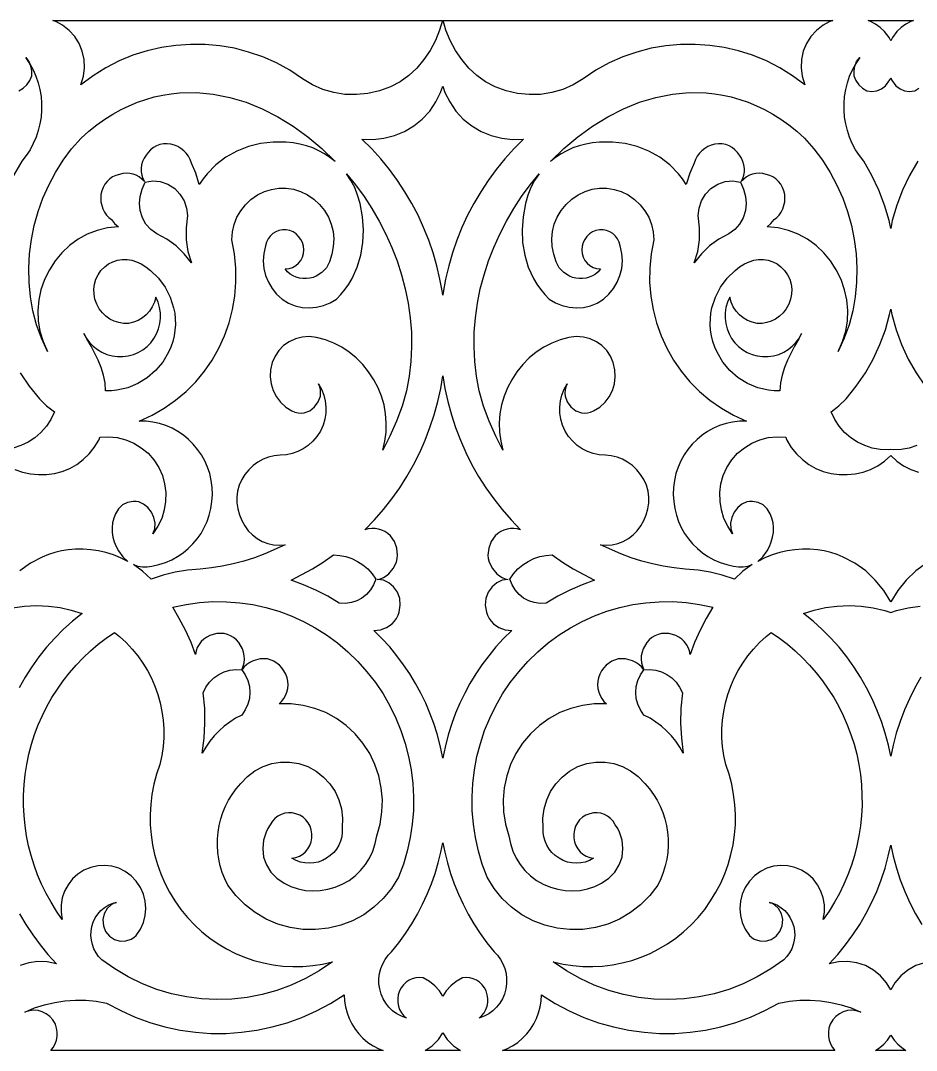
# Model space of a CAD drawing. Extents: x -1830 to 1830, y -1025 to 1025.
# Drawn here: x -549 to 16, y -325 to 325 of the extents above; entities that cross this region are included whole.
import ezdxf

# ---------------------------------------------------------------- set-up
doc = ezdxf.new("R2010")
doc.units = 0
doc.layers.add('LAYER_1', color=18, linetype='CONTINUOUS')

msp = doc.modelspace()

# ---------------------------------------------------------------- linework, layer by layer
at = {"layer": 'LAYER_1'}
for points in [[(-284.53, 318.62), (-287.2, 312.1), (-290.53, 305.88), (-294.46, 300.06), (-298.97, 294.75), (-304, 290.06), (-309.5, 286.09), (-315.45, 282.96), (-322.52, 280.38), (-329.73, 278.73), (-336.98, 277.99), (-344.21, 278.17), (-351.31, 279.27), (-358.2, 281.28), (-364.79, 284.21), (-371, 288.04), (-379.07, 293.37), (-387.46, 297.95), (-396.11, 301.78), (-404.97, 304.85), (-414, 307.18), (-423.15, 308.76), (-432.38, 309.6), (-441.63, 309.7), (-450.86, 309.07), (-460.02, 307.7), (-469.06, 305.6), (-477.94, 302.77), (-486.6, 299.21), (-495, 294.94), (-503.09, 289.94), (-510.83, 284.23), (-509.18, 289.53), (-508.5, 294.89), (-508.76, 300.19), (-509.89, 305.31), (-511.86, 310.13), (-514.62, 314.55), (-518.12, 318.44), (-522.32, 321.69), (-526.15, 323.79), (-528.43, 324.67), (-282.71, 324.67)], [(-38.88, 323.79), (-42.71, 321.69), (-46.91, 318.44), (-50.41, 314.55), (-53.17, 310.13), (-55.14, 305.31), (-56.28, 300.19), (-56.53, 294.89), (-55.85, 289.53), (-54.2, 284.23), (-61.94, 289.94), (-70.03, 294.94), (-78.43, 299.21), (-87.1, 302.77), (-95.97, 305.6), (-105.01, 307.7), (-114.17, 309.07), (-123.4, 309.7), (-132.65, 309.6), (-141.88, 308.76), (-151.03, 307.18), (-160.06, 304.85), (-168.93, 301.78), (-177.57, 297.95), (-185.96, 293.37), (-194.03, 288.04), (-200.24, 284.21), (-206.83, 281.28), (-213.72, 279.27), (-220.82, 278.17), (-228.05, 277.99), (-235.31, 278.73), (-242.51, 280.38), (-249.58, 282.96), (-255.53, 286.09), (-261.04, 290.06), (-266.06, 294.75), (-270.57, 300.06), (-274.5, 305.88), (-277.83, 312.1), (-280.51, 318.62), (-282.32, 324.67), (-36.6, 324.67)], [(12.71, 324.04), (9.58, 322.37), (6.65, 320.31), (3.95, 317.88), (1.07, 314.06), (0, 311.93), (-1.07, 314.06), (-3.95, 317.88), (-6.65, 320.31), (-9.58, 322.37), (-12.71, 324.04), (-14.3, 324.67), (14.3, 324.67)], [(-543.55, 298.78), (-542.98, 297.5), (-543.03, 297.59), (-545.53, 301.37)], [(-22, 297.59), (-22.05, 297.5), (-21.48, 298.78), (-19.5, 301.37)], [(-427.34, 278.32), (-416.86, 276.26), (-406.53, 273.16), (-396.4, 269.07), (-386.52, 264.04), (-376.93, 258.15), (-367.69, 251.43), (-358.85, 243.94), (-350.46, 235.75), (-353.69, 238.32), (-357.14, 240.62), (-360.78, 242.63), (-364.6, 244.34), (-368.58, 245.74), (-372.72, 246.83), (-376.98, 247.6), (-381.37, 248.04), (-389.51, 248.05), (-397.48, 247.11), (-405.17, 245.21), (-412.5, 242.35), (-419.35, 238.53), (-425.63, 233.76), (-431.24, 228.04), (-433.77, 224.82), (-436.09, 221.37), (-438.35, 228.51), (-441.07, 234.71), (-441.91, 236.99), (-443.02, 239.09), (-444.38, 240.98), (-445.96, 242.64), (-447.75, 244.07), (-449.72, 245.24), (-451.85, 246.15), (-454.12, 246.77), (-456.45, 247.04), (-458.74, 246.93), (-460.96, 246.46), (-463.06, 245.66), (-465.02, 244.56), (-466.8, 243.2), (-468.36, 241.6), (-469.67, 239.78), (-470.92, 237.82), (-471.85, 235.77), (-472.48, 233.66), (-472.78, 231.51), (-472.77, 229.37), (-472.43, 227.25), (-471.77, 225.2), (-470.77, 223.24), (-472.28, 224.78), (-474.01, 226.08), (-475.9, 227.11), (-477.91, 227.86), (-480.02, 228.31), (-482.17, 228.45), (-484.33, 228.26), (-486.46, 227.72), (-488.7, 227.07), (-490.75, 226.09), (-492.6, 224.82), (-494.23, 223.28), (-495.63, 221.5), (-496.78, 219.51), (-497.67, 217.34), (-498.27, 215.02), (-498.17, 210.31), (-496.95, 205.9), (-495.95, 203.89), (-494.69, 202.08), (-493.18, 200.48), (-491.43, 199.15), (-489.49, 196.69), (-487.08, 194.71), (-493.95, 194), (-500.53, 192.41), (-506.76, 189.97), (-512.58, 186.77), (-517.93, 182.85), (-522.76, 178.28), (-527.01, 173.11), (-530.61, 167.41), (-533.7, 161.32), (-535.96, 155), (-537.4, 148.51), (-537.99, 141.93), (-537.74, 135.32), (-536.64, 128.75), (-534.68, 122.28), (-531.85, 115.98), (-535.67, 124.33), (-538.72, 132.91), (-541.04, 141.68), (-542.63, 150.58), (-543.51, 159.58), (-543.69, 168.61), (-543.2, 177.64), (-542.04, 186.61), (-540.23, 195.48), (-537.79, 204.2), (-534.73, 212.71), (-531.07, 220.98), (-526.82, 228.94), (-522, 236.57), (-516.63, 243.79), (-510.71, 250.58), (-505.79, 254.91), (-500.8, 258.86), (-495.75, 262.44), (-490.64, 265.66), (-485.49, 268.52), (-480.29, 271.02), (-475.06, 273.19), (-469.79, 275.01), (-464.51, 276.51), (-459.2, 277.68), (-453.88, 278.54), (-448.56, 279.08), (-437.93, 279.28)], [(-281.16, 279.32), (-278.18, 273.43), (-274.26, 267.61), (-269.58, 262.53), (-264.24, 258.25), (-258.36, 254.78), (-252.04, 252.19), (-245.39, 250.49), (-238.52, 249.73), (-231.54, 249.94), (-237.67, 243.84), (-243.44, 237.46), (-248.86, 230.82), (-253.92, 223.92), (-258.62, 216.79), (-262.94, 209.44), (-266.89, 201.89), (-270.45, 194.15), (-273.62, 186.24), (-276.39, 178.17), (-278.77, 169.97), (-280.73, 161.64), (-282.28, 153.2), (-282.52, 151.46), (-282.75, 153.2), (-284.3, 161.64), (-286.27, 169.97), (-288.64, 178.17), (-291.41, 186.24), (-294.59, 194.15), (-298.15, 201.89), (-302.09, 209.44), (-306.41, 216.79), (-311.11, 223.92), (-316.17, 230.82), (-321.59, 237.46), (-327.37, 243.84), (-333.49, 249.94), (-326.51, 249.73), (-319.64, 250.49), (-312.99, 252.19), (-306.67, 254.78), (-300.79, 258.25), (-295.45, 262.53), (-290.77, 267.61), (-286.85, 273.43), (-283.88, 279.32), (-282.52, 283.29)], [(-116.47, 279.08), (-111.15, 278.54), (-105.83, 277.68), (-100.53, 276.51), (-95.24, 275.01), (-89.98, 273.19), (-84.74, 271.02), (-79.55, 268.52), (-74.39, 265.66), (-69.29, 262.44), (-64.23, 258.86), (-59.24, 254.91), (-54.32, 250.58), (-48.41, 243.79), (-43.03, 236.57), (-38.21, 228.94), (-33.97, 220.98), (-30.3, 212.71), (-27.25, 204.2), (-24.8, 195.48), (-23, 186.61), (-21.84, 177.64), (-21.34, 168.61), (-21.52, 159.58), (-22.4, 150.58), (-23.99, 141.68), (-26.31, 132.91), (-29.37, 124.33), (-33.18, 115.98), (-30.35, 122.28), (-28.39, 128.75), (-27.29, 135.32), (-27.04, 141.93), (-27.63, 148.51), (-29.07, 155), (-31.33, 161.32), (-34.42, 167.41), (-38.03, 173.11), (-42.27, 178.28), (-47.1, 182.85), (-52.46, 186.77), (-58.28, 189.97), (-64.5, 192.41), (-71.08, 194), (-77.95, 194.71), (-75.54, 196.69), (-73.6, 199.15), (-71.85, 200.48), (-70.34, 202.08), (-69.08, 203.89), (-68.08, 205.9), (-66.86, 210.31), (-66.76, 215.02), (-67.37, 217.34), (-68.25, 219.51), (-69.4, 221.5), (-70.8, 223.28), (-72.43, 224.82), (-74.28, 226.09), (-76.33, 227.07), (-78.57, 227.72), (-80.7, 228.26), (-82.86, 228.45), (-85.01, 228.31), (-87.12, 227.86), (-89.14, 227.11), (-91.03, 226.08), (-92.75, 224.78), (-94.27, 223.24), (-93.27, 225.2), (-92.6, 227.25), (-92.26, 229.37), (-92.25, 231.51), (-92.56, 233.66), (-93.18, 235.77), (-94.12, 237.82), (-95.36, 239.78), (-96.67, 241.6), (-98.23, 243.2), (-100.01, 244.56), (-101.97, 245.66), (-104.08, 246.46), (-106.29, 246.93), (-108.58, 247.04), (-110.91, 246.77), (-113.18, 246.15), (-115.31, 245.24), (-117.28, 244.07), (-119.07, 242.64), (-120.65, 240.98), (-122.01, 239.09), (-123.12, 236.99), (-123.97, 234.71), (-126.69, 228.51), (-128.94, 221.37), (-131.26, 224.82), (-133.79, 228.04), (-139.4, 233.76), (-145.68, 238.53), (-152.54, 242.35), (-159.86, 245.21), (-167.55, 247.11), (-175.52, 248.05), (-183.66, 248.04), (-188.05, 247.6), (-192.32, 246.83), (-196.45, 245.74), (-200.44, 244.34), (-204.26, 242.63), (-207.9, 240.62), (-211.34, 238.32), (-214.57, 235.75), (-206.18, 243.94), (-197.34, 251.43), (-188.1, 258.15), (-178.52, 264.04), (-168.63, 269.07), (-158.5, 273.16), (-148.17, 276.26), (-137.69, 278.32), (-127.1, 279.28)], [(-337.56, 221.07), (-332.22, 213.73), (-327.23, 206.09), (-322.63, 198.18), (-318.44, 190.03), (-314.68, 181.66), (-311.36, 173.09), (-308.52, 164.35), (-306.18, 155.46), (-304.35, 146.45), (-303.06, 137.35), (-302.34, 128.17), (-302.2, 118.94), (-302.66, 109.69), (-303.76, 100.44), (-305.51, 91.22), (-308.17, 81.65), (-311.71, 72.04), (-315.88, 62.66), (-320.43, 53.76), (-319.09, 59.5), (-318.33, 65.26), (-318.16, 71), (-318.57, 76.69), (-319.56, 82.3), (-321.13, 87.77), (-323.29, 93.09), (-326.03, 98.2), (-329.29, 103.23), (-332.97, 107.81), (-337.06, 111.94), (-341.5, 115.58), (-346.26, 118.72), (-351.3, 121.33), (-356.59, 123.38), (-362.09, 124.87), (-366.72, 125.38), (-371.2, 125.07), (-375.45, 123.98), (-379.38, 122.18), (-382.9, 119.72), (-385.92, 116.67), (-388.34, 113.07), (-390.08, 108.99), (-391.1, 104.46), (-391.32, 99.96), (-390.77, 95.57), (-389.49, 91.39), (-387.5, 87.5), (-384.84, 84), (-381.54, 80.98), (-377.64, 78.52), (-375.75, 77.74), (-373.83, 77.31), (-371.91, 77.2), (-370.02, 77.41), (-366.45, 78.7), (-363.34, 81.06), (-361.03, 84.23), (-359.76, 87.88), (-359.56, 89.81), (-359.66, 91.77), (-360.09, 93.73), (-360.85, 95.66), (-358.99, 92.22), (-357.6, 88.59), (-356.69, 84.82), (-356.26, 80.98), (-356.34, 77.1), (-356.92, 73.25), (-358, 69.47), (-359.61, 65.82), (-361.88, 62.43), (-364.46, 59.42), (-367.34, 56.81), (-370.49, 54.63), (-373.86, 52.89), (-377.44, 51.63), (-381.2, 50.85), (-385.1, 50.58), (-388.8, 50.29), (-392.39, 49.45), (-395.84, 48.11), (-399.09, 46.3), (-402.12, 44.07), (-404.86, 41.48), (-407.29, 38.55), (-409.35, 35.35), (-410.93, 31.72), (-411.95, 28.01), (-412.42, 24.26), (-412.38, 20.51), (-411.85, 16.78), (-410.84, 13.11), (-409.38, 9.56), (-407.49, 6.14), (-405.19, 3.02), (-402.54, 0.33), (-399.58, -1.92), (-396.37, -3.7), (-392.96, -5.01), (-389.39, -5.82), (-385.71, -6.13), (-381.99, -5.92), (-394.81, -11.61), (-401.37, -14.04), (-408.03, -16.16), (-414.78, -17.96), (-421.6, -19.4), (-428.5, -20.48), (-435.47, -21.16), (-443.56, -21.88), (-451.25, -23.14), (-458.82, -25), (-466.56, -27.51), (-471.84, -22.59), (-477.67, -18.37), (-474.89, -19.29), (-471.99, -19.76), (-468.99, -19.75), (-465.94, -19.26), (-461.6, -18.34), (-457.45, -17.02), (-453.5, -15.34), (-449.78, -13.3), (-446.3, -10.94), (-443.06, -8.27), (-440.1, -5.32), (-437.41, -2.11), (-435.03, 1.34), (-432.96, 5), (-431.22, 8.86), (-429.82, 12.89), (-428.79, 17.06), (-428.13, 21.37), (-427.87, 25.78), (-428.01, 30.27), (-428.57, 34.72), (-429.55, 39.02), (-430.92, 43.15), (-432.66, 47.08), (-434.75, 50.8), (-437.16, 54.3), (-439.87, 57.54), (-442.85, 60.5), (-446.1, 63.18), (-449.57, 65.55), (-453.26, 67.59), (-457.13, 69.28), (-461.16, 70.61), (-465.34, 71.54), (-469.63, 72.07), (-474.02, 72.17), (-465.87, 75.86), (-458.2, 80.23), (-451.04, 85.24), (-444.43, 90.83), (-438.37, 96.96), (-432.9, 103.59), (-428.04, 110.66), (-423.81, 118.12), (-420.24, 125.94), (-417.34, 134.05), (-415.15, 142.43), (-413.69, 151.01), (-412.97, 159.75), (-413.03, 168.6), (-413.89, 177.52), (-415.57, 186.45), (-415.2, 191.38), (-414.11, 196.13), (-412.36, 200.62), (-409.97, 204.79), (-407.01, 208.57), (-403.5, 211.9), (-399.5, 214.71), (-395.05, 216.93), (-390.54, 218.27), (-385.94, 218.94), (-381.3, 218.95), (-376.71, 218.28), (-372.23, 216.92), (-367.94, 214.87), (-363.92, 212.13), (-360.23, 208.67), (-357.08, 204.91), (-354.62, 200.79), (-352.85, 196.39), (-351.76, 191.77), (-351.33, 187), (-351.57, 182.16), (-352.47, 177.29), (-354.01, 172.48), (-355.95, 168.84), (-358.83, 165.74), (-362.4, 163.47), (-364.38, 162.74), (-366.45, 162.33), (-368.57, 162), (-370.71, 161.97), (-372.84, 162.24), (-374.92, 162.8), (-376.91, 163.67), (-378.78, 164.83), (-380.48, 166.28), (-381.99, 168.04), (-379.52, 168.3), (-377.26, 169.03), (-375.25, 170.18), (-373.52, 171.69), (-372.11, 173.5), (-371.06, 175.54), (-370.4, 177.76), (-370.18, 180.1), (-370.4, 182.45), (-371.05, 184.68), (-372.08, 186.74), (-373.44, 188.6), (-375.1, 190.18), (-377, 191.44), (-379.1, 192.33), (-381.37, 192.8), (-383.66, 192.81), (-385.86, 192.38), (-387.91, 191.54), (-389.76, 190.34), (-391.39, 188.82), (-392.74, 187), (-393.77, 184.93), (-394.43, 182.64), (-395.45, 177.86), (-395.75, 173.1), (-395.35, 168.43), (-394.27, 163.91), (-392.56, 159.64), (-390.23, 155.68), (-387.32, 152.11), (-383.86, 148.99), (-379.94, 146.52), (-375.72, 144.8), (-371.29, 143.8), (-366.76, 143.52), (-362.23, 143.92), (-357.8, 144.98), (-353.58, 146.68), (-349.66, 148.99), (-346.77, 152.04), (-344.16, 155.24), (-341.83, 158.56), (-339.77, 162.01), (-336.44, 169.22), (-334.16, 176.81), (-332.88, 184.7), (-332.58, 192.79), (-333.2, 201.02), (-334.73, 209.31), (-336.22, 214.53), (-338.1, 219.38), (-340.44, 223.89), (-343.25, 228.09)], [(-224.59, 223.89), (-226.93, 219.38), (-228.82, 214.53), (-230.3, 209.31), (-231.83, 201.02), (-232.46, 192.79), (-232.15, 184.7), (-230.87, 176.81), (-228.59, 169.22), (-225.27, 162.01), (-223.21, 158.56), (-220.87, 155.24), (-218.26, 152.04), (-215.37, 148.99), (-211.46, 146.68), (-207.23, 144.98), (-202.8, 143.92), (-198.27, 143.52), (-193.74, 143.8), (-189.32, 144.8), (-185.09, 146.52), (-181.17, 148.99), (-177.71, 152.11), (-174.8, 155.68), (-172.47, 159.64), (-170.76, 163.91), (-169.69, 168.43), (-169.28, 173.1), (-169.58, 177.86), (-170.6, 182.64), (-171.27, 184.93), (-172.29, 187), (-173.64, 188.82), (-175.27, 190.34), (-177.13, 191.54), (-179.17, 192.38), (-181.37, 192.81), (-183.66, 192.8), (-185.93, 192.33), (-188.03, 191.44), (-189.94, 190.18), (-191.59, 188.6), (-192.95, 186.74), (-193.98, 184.68), (-194.63, 182.45), (-194.86, 180.1), (-194.63, 177.76), (-193.97, 175.54), (-192.92, 173.5), (-191.51, 171.69), (-189.78, 170.18), (-187.77, 169.03), (-185.51, 168.3), (-183.04, 168.04), (-184.55, 166.28), (-186.26, 164.83), (-188.12, 163.67), (-190.11, 162.8), (-192.19, 162.24), (-194.32, 161.97), (-196.46, 162), (-198.59, 162.33), (-200.65, 162.74), (-202.63, 163.47), (-206.2, 165.74), (-209.08, 168.84), (-211.02, 172.48), (-212.57, 177.29), (-213.46, 182.16), (-213.7, 187), (-213.28, 191.77), (-212.18, 196.39), (-210.41, 200.79), (-207.95, 204.91), (-204.8, 208.67), (-201.11, 212.13), (-197.09, 214.87), (-192.8, 216.92), (-188.33, 218.28), (-183.73, 218.95), (-179.09, 218.94), (-174.49, 218.27), (-169.98, 216.93), (-165.53, 214.71), (-161.53, 211.9), (-158.02, 208.57), (-155.06, 204.79), (-152.67, 200.62), (-150.92, 196.13), (-149.83, 191.38), (-149.46, 186.45), (-151.14, 177.52), (-152, 168.6), (-152.06, 159.75), (-151.35, 151.01), (-149.88, 142.43), (-147.69, 134.05), (-144.8, 125.94), (-141.22, 118.12), (-136.99, 110.66), (-132.13, 103.59), (-126.66, 96.96), (-120.6, 90.83), (-113.99, 85.24), (-106.83, 80.23), (-99.17, 75.86), (-91.01, 72.17), (-95.4, 72.07), (-99.69, 71.54), (-103.87, 70.61), (-107.91, 69.28), (-111.78, 67.59), (-115.46, 65.55), (-118.94, 63.18), (-122.18, 60.5), (-125.17, 57.54), (-127.88, 54.3), (-130.28, 50.8), (-132.37, 47.08), (-134.11, 43.15), (-135.48, 39.02), (-136.46, 34.72), (-137.02, 30.27), (-137.16, 25.78), (-136.9, 21.37), (-136.24, 17.06), (-135.21, 12.89), (-133.81, 8.86), (-132.07, 5), (-130, 1.34), (-127.62, -2.11), (-124.94, -5.32), (-121.97, -8.27), (-118.74, -10.94), (-115.25, -13.3), (-111.53, -15.34), (-107.58, -17.02), (-103.43, -18.34), (-99.09, -19.26), (-96.04, -19.75), (-93.05, -19.76), (-90.14, -19.29), (-87.37, -18.37), (-93.19, -22.59), (-98.47, -27.51), (-106.21, -25), (-113.78, -23.14), (-121.47, -21.88), (-129.56, -21.16), (-136.53, -20.48), (-143.43, -19.4), (-150.25, -17.96), (-157, -16.16), (-163.66, -14.04), (-170.22, -11.61), (-183.04, -5.92), (-179.32, -6.13), (-175.65, -5.82), (-172.08, -5.01), (-168.66, -3.7), (-165.45, -1.92), (-162.49, 0.33), (-159.84, 3.02), (-157.54, 6.14), (-155.65, 9.56), (-154.19, 13.11), (-153.18, 16.78), (-152.65, 20.51), (-152.61, 24.26), (-153.09, 28.01), (-154.1, 31.72), (-155.68, 35.35), (-157.74, 38.55), (-160.17, 41.48), (-162.92, 44.07), (-165.94, 46.3), (-169.2, 48.11), (-172.64, 49.45), (-176.24, 50.29), (-179.93, 50.58), (-183.83, 50.85), (-187.59, 51.63), (-191.17, 52.89), (-194.54, 54.63), (-197.69, 56.81), (-200.57, 59.42), (-203.16, 62.43), (-205.43, 65.82), (-207.03, 69.47), (-208.12, 73.25), (-208.69, 77.1), (-208.77, 80.98), (-208.35, 84.82), (-207.44, 88.59), (-206.05, 92.22), (-204.18, 95.66), (-204.94, 93.73), (-205.37, 91.77), (-205.47, 89.81), (-205.27, 87.88), (-204.01, 84.23), (-201.69, 81.06), (-198.59, 78.7), (-195.01, 77.41), (-193.12, 77.2), (-191.2, 77.31), (-189.28, 77.74), (-187.39, 78.52), (-183.49, 80.98), (-180.19, 84), (-177.53, 87.5), (-175.54, 91.39), (-174.26, 95.57), (-173.71, 99.96), (-173.93, 104.46), (-174.96, 108.99), (-176.69, 113.07), (-179.11, 116.67), (-182.13, 119.72), (-185.65, 122.18), (-189.58, 123.98), (-193.83, 125.07), (-198.31, 125.38), (-202.94, 124.87), (-208.44, 123.38), (-213.73, 121.33), (-218.78, 118.72), (-223.54, 115.58), (-227.98, 111.94), (-232.06, 107.81), (-235.75, 103.23), (-239, 98.2), (-241.74, 93.09), (-243.9, 87.77), (-245.48, 82.3), (-246.47, 76.69), (-246.87, 71), (-246.7, 65.26), (-245.94, 59.5), (-244.6, 53.76), (-249.16, 62.66), (-253.33, 72.04), (-256.86, 81.65), (-259.53, 91.22), (-261.27, 100.44), (-262.37, 109.69), (-262.83, 118.94), (-262.69, 128.17), (-261.97, 137.35), (-260.68, 146.45), (-258.85, 155.46), (-256.51, 164.35), (-253.67, 173.09), (-250.35, 181.66), (-246.59, 190.03), (-242.4, 198.18), (-237.8, 206.09), (-232.81, 213.73), (-227.47, 221.07), (-221.78, 228.09)], [(-463.08, 223.5), (-460.69, 223.16), (-456.03, 221.58), (-451.64, 218.83), (-448.28, 215.17), (-445.73, 210.98), (-444.12, 206.42), (-443.55, 201.69), (-444.48, 194.08), (-444.41, 186.53), (-443.29, 179.1), (-441.07, 171.85), (-445.6, 177.67), (-450.78, 182.72), (-456.54, 186.94), (-462.83, 190.26), (-466.67, 192.99), (-469.75, 196.37), (-472.01, 200.35), (-473.4, 204.87), (-473.87, 209.26), (-473.44, 213.79), (-472.2, 218.32), (-470.22, 222.72), (-467.86, 223.28), (-465.48, 223.54)], [(-97.17, 223.28), (-94.82, 222.72), (-92.83, 218.32), (-91.59, 213.79), (-91.17, 209.26), (-91.63, 204.87), (-93.02, 200.35), (-95.28, 196.37), (-98.36, 192.99), (-102.2, 190.26), (-108.49, 186.94), (-114.25, 182.72), (-119.43, 177.67), (-123.97, 171.85), (-121.74, 179.1), (-120.62, 186.53), (-120.56, 194.08), (-121.48, 201.69), (-120.91, 206.42), (-119.3, 210.98), (-116.76, 215.17), (-113.39, 218.83), (-109.01, 221.58), (-104.34, 223.16), (-101.95, 223.5), (-99.55, 223.54)], [(-478.65, 173.6), (-475.65, 172.64), (-472.78, 171.22), (-469.73, 169.31), (-466.87, 167.16), (-461.8, 162.24), (-457.63, 156.58), (-454.44, 150.34), (-452.29, 143.65), (-451.63, 140.19), (-451.27, 136.66), (-451.2, 133.1), (-451.44, 129.51), (-452, 125.91), (-452.88, 122.33), (-454.07, 118.83), (-455.51, 115.5), (-459.14, 109.34), (-463.64, 103.95), (-468.89, 99.39), (-474.79, 95.76), (-481.21, 93.13), (-488.04, 91.59), (-491.57, 91.25), (-495.17, 91.22), (-495.52, 96.18), (-496.52, 101.07), (-498.02, 105.85), (-499.91, 110.5), (-504.35, 119.34), (-506.99, 124.08), (-505.28, 121.73), (-502.98, 119.33), (-500.37, 117.25), (-497.51, 115.53), (-494.42, 114.19), (-491.14, 113.28), (-487.7, 112.8), (-484.24, 112.8), (-480.87, 113.25), (-477.64, 114.13), (-474.57, 115.42), (-471.7, 117.1), (-469.08, 119.14), (-466.73, 121.53), (-464.7, 124.23), (-463.04, 127.2), (-461.79, 130.35), (-460.97, 133.64), (-460.58, 137.01), (-460.62, 140.41), (-461.11, 143.79), (-462.05, 147.09), (-463.45, 150.26), (-464.38, 147.05), (-465.73, 144.11), (-467.49, 141.47), (-469.59, 139.15), (-472.02, 137.19), (-474.73, 135.62), (-477.69, 134.46), (-480.86, 133.76), (-483.89, 133.75), (-486.86, 134.21), (-489.73, 135.12), (-492.44, 136.45), (-494.96, 138.21), (-497.22, 140.36), (-499.17, 142.9), (-500.76, 145.82), (-501.9, 148.96), (-502.52, 152.17), (-502.63, 155.37), (-502.24, 158.52), (-501.35, 161.54), (-499.97, 164.39), (-498.12, 167), (-495.79, 169.31), (-493.32, 171.21), (-490.62, 172.64), (-487.74, 173.6), (-484.75, 174.07), (-481.7, 174.07)], [(-80.28, 174.07), (-77.29, 173.6), (-74.41, 172.64), (-71.71, 171.21), (-69.24, 169.31), (-66.91, 167), (-65.06, 164.39), (-63.68, 161.54), (-62.79, 158.52), (-62.4, 155.37), (-62.51, 152.17), (-63.13, 148.96), (-64.27, 145.82), (-65.86, 142.9), (-67.82, 140.36), (-70.07, 138.21), (-72.59, 136.45), (-75.3, 135.12), (-78.17, 134.21), (-81.15, 133.75), (-84.17, 133.76), (-87.34, 134.46), (-90.3, 135.62), (-93.01, 137.19), (-95.44, 139.15), (-97.55, 141.47), (-99.3, 144.11), (-100.65, 147.05), (-101.58, 150.26), (-102.98, 147.09), (-103.92, 143.79), (-104.41, 140.41), (-104.46, 137.01), (-104.06, 133.64), (-103.24, 130.35), (-102, 127.2), (-100.34, 124.23), (-98.3, 121.53), (-95.95, 119.14), (-93.33, 117.1), (-90.46, 115.42), (-87.4, 114.13), (-84.16, 113.25), (-80.79, 112.8), (-77.33, 112.8), (-73.9, 113.28), (-70.61, 114.19), (-67.52, 115.53), (-64.66, 117.25), (-62.06, 119.33), (-59.75, 121.73), (-58.04, 124.08), (-60.68, 119.34), (-65.13, 110.5), (-67.01, 105.85), (-68.52, 101.07), (-69.51, 96.18), (-69.87, 91.22), (-73.46, 91.25), (-76.99, 91.59), (-83.82, 93.13), (-90.24, 95.76), (-96.14, 99.39), (-101.4, 103.95), (-105.89, 109.34), (-109.52, 115.5), (-110.97, 118.83), (-112.15, 122.33), (-113.03, 125.91), (-113.59, 129.51), (-113.83, 133.1), (-113.76, 136.66), (-113.4, 140.19), (-112.74, 143.65), (-110.6, 150.34), (-107.4, 156.58), (-103.23, 162.24), (-98.16, 167.16), (-95.3, 169.31), (-92.25, 171.22), (-89.38, 172.64), (-86.38, 173.6), (-83.33, 174.07)], [(-506.99, 124.08), (-507.25, 124.44), (-508.85, 127.41)], [(-57.78, 124.44), (-58.04, 124.08), (-56.19, 127.41)], [(-281.2, 92.79), (-279.35, 84.39), (-277.09, 76.12), (-274.43, 68), (-271.38, 60.03), (-267.93, 52.23), (-264.11, 44.61), (-259.9, 37.2), (-255.32, 30), (-250.38, 23.02), (-245.07, 16.29), (-239.41, 9.81), (-233.41, 3.6), (-235.53, 4.17), (-237.68, 4.43), (-239.83, 4.4), (-241.96, 4.08), (-244.02, 3.45), (-246, 2.53), (-247.86, 1.31), (-249.57, -0.21), (-251.99, -3.86), (-253.54, -7.99), (-254.04, -12.35), (-253.83, -14.55), (-253.31, -16.72), (-251.15, -20.76), (-248.42, -24.12), (-246.84, -25.46), (-245.11, -26.53), (-243.23, -27.3), (-241.21, -27.72), (-245.12, -28.26), (-248.5, -29.84), (-251.42, -32.36), (-253.93, -35.76), (-255.32, -39.77), (-255.72, -44.02), (-255.06, -48.26), (-254.33, -50.31), (-253.31, -52.27), (-252.03, -54.06), (-250.55, -55.6), (-247.09, -57.99), (-243.16, -59.41), (-239, -59.89), (-244.16, -64.99), (-249.01, -70.3), (-253.55, -75.79), (-257.8, -81.46), (-261.73, -87.29), (-265.37, -93.27), (-268.69, -99.39), (-271.71, -105.64), (-274.42, -112.01), (-276.82, -118.48), (-278.91, -125.03), (-280.69, -131.67), (-282.17, -138.38), (-282.52, -140.42), (-282.87, -138.38), (-284.34, -131.67), (-286.12, -125.03), (-288.21, -118.48), (-290.61, -112.01), (-293.32, -105.64), (-296.34, -99.39), (-299.67, -93.27), (-303.3, -87.29), (-307.23, -81.46), (-311.48, -75.79), (-316.02, -70.3), (-320.87, -64.99), (-326.03, -59.89), (-321.87, -59.41), (-317.94, -57.99), (-314.48, -55.6), (-313, -54.06), (-311.72, -52.27), (-310.7, -50.31), (-309.97, -48.26), (-309.32, -44.02), (-309.71, -39.77), (-311.1, -35.76), (-313.62, -32.36), (-316.53, -29.84), (-319.91, -28.26), (-323.82, -27.72), (-321.8, -27.3), (-319.92, -26.53), (-318.19, -25.46), (-316.61, -24.12), (-313.88, -20.76), (-311.72, -16.72), (-311.2, -14.55), (-311, -12.35), (-311.49, -7.99), (-313.04, -3.86), (-315.46, -0.21), (-317.17, 1.31), (-319.03, 2.53), (-321.01, 3.45), (-323.07, 4.08), (-325.2, 4.4), (-327.35, 4.43), (-329.5, 4.17), (-331.63, 3.6), (-325.62, 9.81), (-319.96, 16.29), (-314.65, 23.02), (-309.71, 30), (-305.13, 37.2), (-300.93, 44.61), (-297.1, 52.23), (-293.65, 60.03), (-290.6, 68), (-287.94, 76.12), (-285.68, 84.39), (-283.83, 92.79), (-282.52, 100.61)], [(-347.57, -12.54), (-343.67, -13.31), (-339.89, -14.58), (-336.29, -16.32), (-332.92, -18.5), (-329.84, -21.11), (-327.11, -24.12), (-324.78, -27.51), (-326.23, -31.13), (-328.2, -34.35), (-330.64, -37.13), (-333.49, -39.41), (-336.69, -41.16), (-340.17, -42.33), (-343.9, -42.87), (-347.79, -42.75), (-355, -38.32), (-362.56, -34.49), (-370.35, -31.14), (-378.26, -28.14), (-371.37, -24.68), (-364.66, -20.92), (-358.06, -16.81), (-351.52, -12.27)], [(-206.97, -16.81), (-200.37, -20.92), (-193.66, -24.68), (-186.77, -28.14), (-194.68, -31.14), (-202.47, -34.49), (-210.03, -38.32), (-217.24, -42.75), (-221.14, -42.87), (-224.86, -42.33), (-228.35, -41.16), (-231.54, -39.41), (-234.39, -37.13), (-236.83, -34.35), (-238.8, -31.13), (-240.25, -27.51), (-237.93, -24.12), (-235.2, -21.11), (-232.12, -18.5), (-228.74, -16.32), (-225.14, -14.58), (-221.36, -13.31), (-217.46, -12.54), (-213.51, -12.27)], [(-419.05, -41.73), (-410.64, -42.36), (-402.32, -43.58), (-394.1, -45.38), (-386.03, -47.75), (-378.14, -50.67), (-370.45, -54.15), (-363, -58.16), (-355.82, -62.7), (-348.93, -67.75), (-342.38, -73.32), (-336.18, -79.37), (-330.38, -85.92), (-325.04, -92.76), (-320.22, -99.92), (-315.91, -107.38), (-312.14, -115.09), (-308.91, -123.02), (-306.21, -131.14), (-304.07, -139.42), (-302.48, -147.82), (-301.45, -156.31), (-300.98, -164.86), (-301.09, -173.43), (-301.79, -181.99), (-303.06, -190.5), (-304.94, -198.94), (-307.41, -207.26), (-310.48, -215.44), (-314.87, -222.48), (-320.04, -228.81), (-325.92, -234.37), (-332.4, -239.09), (-339.41, -242.92), (-346.86, -245.8), (-354.66, -247.66), (-362.72, -248.46), (-370.83, -248.38), (-378.8, -247.22), (-386.51, -245.03), (-393.88, -241.87), (-400.82, -237.79), (-407.23, -232.83), (-413, -227.06), (-418.06, -220.52), (-419.99, -216.54), (-421.59, -212.45), (-422.85, -208.29), (-423.79, -204.07), (-424.4, -199.82), (-424.68, -195.54), (-424.64, -191.27), (-424.28, -187.03), (-423.59, -182.83), (-422.59, -178.69), (-421.27, -174.64), (-419.63, -170.7), (-417.68, -166.88), (-415.42, -163.21), (-412.85, -159.71), (-409.97, -156.39), (-405.73, -152.02), (-401.01, -148.46), (-395.88, -145.73), (-390.46, -143.86), (-384.84, -142.88), (-379.11, -142.82), (-373.36, -143.72), (-367.69, -145.6), (-362.39, -148.59), (-357.73, -152.28), (-353.75, -156.57), (-350.51, -161.39), (-348.06, -166.66), (-346.44, -172.3), (-345.71, -178.21), (-345.93, -184.33), (-345.89, -187.18), (-346.26, -189.98), (-347, -192.7), (-348.1, -195.28), (-349.56, -197.69), (-351.35, -199.87), (-353.46, -201.78), (-355.88, -203.38), (-358.49, -204.84), (-361.2, -205.88), (-363.96, -206.5), (-366.76, -206.71), (-369.55, -206.5), (-372.31, -205.88), (-375.02, -204.84), (-377.64, -203.38), (-375.17, -202.94), (-372.9, -202.11), (-370.86, -200.92), (-369.09, -199.41), (-367.61, -197.6), (-366.45, -195.52), (-365.63, -193.2), (-365.2, -190.68), (-365.17, -188.1), (-365.53, -185.62), (-366.27, -183.29), (-367.38, -181.16), (-368.83, -179.26), (-370.62, -177.64), (-372.73, -176.36), (-375.15, -175.44), (-377.5, -174.93), (-379.86, -174.84), (-382.18, -175.14), (-384.4, -175.84), (-386.48, -176.92), (-388.36, -178.39), (-389.99, -180.22), (-391.32, -182.43), (-392.81, -184.65), (-394.01, -187.03), (-395.59, -192.11), (-396.13, -197.43), (-395.67, -202.74), (-393.81, -207.73), (-391.01, -212.19), (-387.28, -216.05), (-382.61, -219.25), (-378.31, -221.33), (-373.82, -222.83), (-369.2, -223.75), (-364.5, -224.09), (-359.78, -223.87), (-355.07, -223.09), (-350.44, -221.76), (-345.93, -219.89), (-341.68, -217.48), (-337.8, -214.59), (-334.34, -211.25), (-331.31, -207.5), (-328.75, -203.41), (-326.69, -198.99), (-325.15, -194.31), (-324.16, -189.41), (-322.06, -181.93), (-320.89, -174.3), (-320.63, -166.63), (-321.29, -159.01), (-322.84, -151.54), (-325.3, -144.32), (-328.64, -137.44), (-332.87, -131), (-337.87, -124.96), (-343.49, -119.72), (-349.65, -115.3), (-356.26, -111.71), (-363.26, -108.99), (-370.56, -107.16), (-378.07, -106.23), (-385.72, -106.24), (-384.18, -104.67), (-382.85, -102.85), (-381.74, -100.85), (-380.9, -98.7), (-380.35, -96.46), (-380.13, -94.18), (-380.25, -91.92), (-380.75, -89.73), (-381.59, -87.44), (-382.69, -85.35), (-384.03, -83.46), (-385.57, -81.79), (-389.14, -79.19), (-393.18, -77.67), (-397.81, -77.78), (-402.2, -79.02), (-404.24, -80.04), (-406.13, -81.33), (-407.84, -82.87), (-409.35, -84.65), (-407.11, -87.91), (-405.51, -91.44), (-404.54, -95.14), (-404.22, -98.94), (-404.54, -102.73), (-405.51, -106.44), (-407.11, -109.96), (-409.35, -113.22), (-413.23, -115.27), (-416.91, -117.62), (-420.39, -120.24), (-423.65, -123.14), (-426.68, -126.31), (-429.47, -129.74), (-431.98, -133.42), (-434.23, -137.35), (-433.08, -127.82), (-432.52, -118.3), (-432.65, -108.78), (-433.6, -99.25), (-431.9, -95.66), (-429.64, -92.51), (-426.91, -89.83), (-423.81, -87.67), (-420.41, -86.03), (-416.81, -84.97), (-413.1, -84.5), (-409.35, -84.65), (-408.39, -82.48), (-407.81, -80.28), (-407.59, -78.05), (-407.72, -75.84), (-408.17, -73.66), (-408.92, -71.53), (-411.22, -67.51), (-412.73, -65.75), (-414.44, -64.3), (-416.33, -63.17), (-418.37, -62.35), (-420.52, -61.86), (-422.76, -61.7), (-425.06, -61.89), (-427.39, -62.43), (-429.45, -63.08), (-431.41, -64.06), (-433.22, -65.33), (-434.85, -66.87), (-436.24, -68.65), (-437.35, -70.64), (-438.15, -72.81), (-438.58, -75.13), (-441.34, -67.43), (-444.8, -59.73), (-448.72, -52.27), (-452.88, -45.29), (-444.45, -43.46), (-435.99, -42.27), (-427.51, -41.69)], [(-129.05, -42.27), (-120.58, -43.46), (-112.15, -45.29), (-116.31, -52.27), (-120.23, -59.73), (-123.69, -67.43), (-126.45, -75.13), (-126.88, -72.81), (-127.68, -70.64), (-128.79, -68.65), (-130.18, -66.87), (-131.81, -65.33), (-133.62, -64.06), (-135.58, -63.08), (-137.65, -62.43), (-139.97, -61.89), (-142.27, -61.7), (-144.51, -61.86), (-146.66, -62.35), (-148.7, -63.17), (-150.59, -64.3), (-152.3, -65.75), (-153.81, -67.51), (-156.12, -71.53), (-156.86, -73.66), (-157.31, -75.84), (-157.44, -78.05), (-157.22, -80.28), (-156.64, -82.48), (-155.68, -84.65), (-151.93, -84.5), (-148.22, -84.97), (-144.62, -86.03), (-141.22, -87.67), (-138.12, -89.83), (-135.39, -92.51), (-133.13, -95.66), (-131.43, -99.25), (-132.38, -108.78), (-132.52, -118.3), (-131.95, -127.82), (-130.81, -137.35), (-133.05, -133.42), (-135.57, -129.74), (-138.35, -126.31), (-141.38, -123.14), (-144.64, -120.24), (-148.12, -117.62), (-151.81, -115.27), (-155.68, -113.22), (-157.92, -109.96), (-159.53, -106.44), (-160.49, -102.73), (-160.81, -98.94), (-160.49, -95.14), (-159.53, -91.44), (-157.92, -87.91), (-155.68, -84.65), (-157.19, -82.87), (-158.9, -81.33), (-160.79, -80.04), (-162.83, -79.02), (-167.22, -77.78), (-171.85, -77.67), (-175.89, -79.19), (-179.46, -81.79), (-181, -83.46), (-182.34, -85.35), (-183.44, -87.44), (-184.28, -89.73), (-184.78, -91.92), (-184.91, -94.18), (-184.68, -96.46), (-184.13, -98.7), (-183.29, -100.85), (-182.19, -102.85), (-180.85, -104.67), (-179.31, -106.24), (-186.96, -106.23), (-194.48, -107.16), (-201.77, -108.99), (-208.77, -111.71), (-215.39, -115.3), (-221.54, -119.72), (-227.16, -124.96), (-232.16, -131), (-236.39, -137.44), (-239.73, -144.32), (-242.19, -151.54), (-243.75, -159.01), (-244.4, -166.63), (-244.14, -174.3), (-242.97, -181.93), (-240.87, -189.41), (-239.88, -194.31), (-238.34, -198.99), (-236.28, -203.41), (-233.72, -207.5), (-230.69, -211.25), (-227.23, -214.59), (-223.36, -217.48), (-219.11, -219.89), (-214.6, -221.76), (-209.96, -223.09), (-205.26, -223.87), (-200.53, -224.09), (-195.83, -223.75), (-191.21, -222.83), (-186.72, -221.33), (-182.42, -219.25), (-177.75, -216.05), (-174.02, -212.19), (-171.23, -207.73), (-169.36, -202.74), (-168.9, -197.43), (-169.44, -192.11), (-171.02, -187.03), (-172.22, -184.65), (-173.71, -182.43), (-175.04, -180.22), (-176.68, -178.39), (-178.55, -176.92), (-180.63, -175.84), (-182.85, -175.14), (-185.17, -174.84), (-187.53, -174.93), (-189.88, -175.44), (-192.3, -176.36), (-194.41, -177.64), (-196.2, -179.26), (-197.65, -181.16), (-198.76, -183.29), (-199.5, -185.62), (-199.86, -188.1), (-199.83, -190.68), (-199.4, -193.2), (-198.59, -195.52), (-197.42, -197.6), (-195.94, -199.41), (-194.17, -200.92), (-192.13, -202.11), (-189.87, -202.94), (-187.39, -203.38), (-190.01, -204.84), (-192.72, -205.88), (-195.48, -206.5), (-198.27, -206.71), (-201.07, -206.5), (-203.83, -205.88), (-206.54, -204.84), (-209.16, -203.38), (-211.57, -201.78), (-213.68, -199.87), (-215.47, -197.69), (-216.93, -195.28), (-218.03, -192.7), (-218.78, -189.98), (-219.14, -187.18), (-219.11, -184.33), (-219.32, -178.21), (-218.59, -172.3), (-216.97, -166.66), (-214.52, -161.39), (-211.28, -156.57), (-207.3, -152.28), (-202.64, -148.59), (-197.34, -145.6), (-191.67, -143.72), (-185.93, -142.82), (-180.19, -142.88), (-174.57, -143.86), (-169.15, -145.73), (-164.03, -148.46), (-159.3, -152.02), (-155.06, -156.39), (-152.18, -159.71), (-149.61, -163.21), (-147.35, -166.88), (-145.4, -170.7), (-143.76, -174.64), (-142.44, -178.69), (-141.44, -182.83), (-140.76, -187.03), (-140.39, -191.27), (-140.35, -195.54), (-140.63, -199.82), (-141.24, -204.07), (-142.18, -208.29), (-143.44, -212.45), (-145.04, -216.54), (-146.97, -220.52), (-152.03, -227.06), (-157.81, -232.83), (-164.21, -237.79), (-171.15, -241.87), (-178.52, -245.03), (-186.24, -247.22), (-194.2, -248.38), (-202.32, -248.46), (-210.38, -247.66), (-218.17, -245.8), (-225.62, -242.92), (-232.63, -239.09), (-239.12, -234.37), (-244.99, -228.81), (-250.16, -222.48), (-254.55, -215.44), (-257.63, -207.26), (-260.1, -198.94), (-261.97, -190.5), (-263.25, -181.99), (-263.94, -173.43), (-264.05, -164.86), (-263.59, -156.31), (-262.56, -147.82), (-260.97, -139.42), (-258.82, -131.14), (-256.13, -123.02), (-252.89, -115.09), (-249.12, -107.38), (-244.82, -99.92), (-239.99, -92.76), (-234.65, -85.92), (-228.85, -79.37), (-222.65, -73.32), (-216.1, -67.75), (-209.21, -62.7), (-202.03, -58.16), (-194.58, -54.15), (-186.89, -50.67), (-179, -47.75), (-170.93, -45.38), (-162.72, -43.58), (-154.39, -42.36), (-145.98, -41.73), (-137.52, -41.69)], [(-486.46, -63.7), (-482.3, -67.52), (-478.45, -71.59), (-474.92, -75.89), (-471.72, -80.4), (-468.85, -85.11), (-466.31, -89.99), (-464.12, -95.03), (-462.29, -100.21), (-460.8, -105.5), (-459.69, -110.9), (-458.94, -116.37), (-458.56, -121.91), (-458.57, -127.5), (-458.97, -133.11), (-459.77, -138.73), (-460.96, -144.33), (-463.07, -150.57), (-464.74, -156.87), (-465.96, -163.22), (-466.75, -169.61), (-467.1, -176), (-467.03, -182.38), (-466.53, -188.73), (-465.61, -195.02), (-464.27, -201.23), (-462.52, -207.35), (-460.36, -213.35), (-457.79, -219.21), (-454.83, -224.91), (-451.46, -230.43), (-447.7, -235.74), (-443.55, -240.84), (-439.12, -245.56), (-434.42, -249.92), (-429.46, -253.89), (-424.26, -257.49), (-418.86, -260.7), (-413.28, -263.52), (-407.53, -265.94), (-401.64, -267.95), (-395.63, -269.55), (-389.52, -270.74), (-383.35, -271.5), (-377.12, -271.84), (-370.86, -271.74), (-364.6, -271.2), (-358.35, -270.21), (-352.14, -268.77), (-360.48, -274.46), (-369.13, -279.37), (-378.06, -283.51), (-387.21, -286.88), (-396.54, -289.48), (-406, -291.31), (-415.55, -292.37), (-425.13, -292.66), (-434.71, -292.19), (-444.23, -290.95), (-453.66, -288.95), (-462.94, -286.18), (-472.02, -282.65), (-480.87, -278.36), (-489.43, -273.31), (-497.65, -267.5), (-499.6, -265.46), (-501.25, -263.16), (-502.57, -260.65), (-503.56, -257.98), (-504.2, -255.19), (-504.47, -252.32), (-504.37, -249.43), (-503.87, -246.55), (-502.97, -243.76), (-501.7, -241.13), (-500.1, -238.72), (-498.2, -236.55), (-496.03, -234.68), (-493.64, -233.16), (-491.06, -232.02), (-488.32, -231.31), (-490.1, -231.93), (-491.7, -232.82), (-494.31, -235.28), (-496.11, -238.46), (-497.03, -242.11), (-496.56, -246.14), (-495.17, -249.65), (-492.83, -252.55), (-489.57, -254.8), (-486.12, -255.75), (-482.5, -255.68), (-478.99, -254.54), (-477.37, -253.55), (-475.89, -252.26), (-473.24, -248.29), (-471.34, -244.05), (-470.2, -239.63), (-469.83, -235.12), (-470.2, -230.61), (-471.34, -226.19), (-473.24, -221.95), (-475.89, -217.98), (-479.17, -214.53), (-482.87, -211.8), (-486.92, -209.8), (-491.2, -208.54), (-495.63, -208.02), (-500.11, -208.25), (-504.55, -209.24), (-508.85, -211), (-512.77, -213.48), (-516.14, -216.57), (-518.91, -220.17), (-521.05, -224.17), (-522.51, -228.47), (-523.27, -232.96), (-523.29, -237.54), (-522.53, -242.11), (-526.23, -236.78), (-529.63, -231.29), (-532.74, -225.65), (-535.55, -219.87), (-538.06, -213.96), (-540.27, -207.93), (-542.16, -201.81), (-543.75, -195.6), (-545.02, -189.32), (-545.97, -182.97), (-546.61, -176.57), (-546.92, -170.15), (-546.91, -163.69), (-546.58, -157.23), (-545.91, -150.77), (-544.91, -144.33), (-543.58, -137.95), (-541.92, -131.67), (-539.95, -125.5), (-537.66, -119.46), (-535.08, -113.56), (-532.21, -107.8), (-529.06, -102.21), (-525.63, -96.79), (-521.95, -91.56), (-518.01, -86.53), (-513.83, -81.7), (-509.41, -77.1), (-504.76, -72.73), (-499.9, -68.61), (-494.84, -64.75), (-489.57, -61.16)], [(-70.2, -64.75), (-65.13, -68.61), (-60.27, -72.73), (-55.62, -77.1), (-51.2, -81.7), (-47.02, -86.53), (-43.08, -91.56), (-39.4, -96.79), (-35.97, -102.21), (-32.82, -107.8), (-29.95, -113.56), (-27.37, -119.46), (-25.09, -125.5), (-23.11, -131.67), (-21.45, -137.95), (-20.12, -144.33), (-19.12, -150.77), (-18.46, -157.23), (-18.12, -163.69), (-18.11, -170.15), (-18.42, -176.57), (-19.06, -182.97), (-20.02, -189.32), (-21.29, -195.6), (-22.87, -201.81), (-24.77, -207.93), (-26.97, -213.96), (-29.48, -219.87), (-32.29, -225.65), (-35.4, -231.29), (-38.81, -236.78), (-42.51, -242.11), (-41.74, -237.54), (-41.76, -232.96), (-42.52, -228.47), (-43.98, -224.17), (-46.12, -220.17), (-48.89, -216.57), (-52.26, -213.48), (-56.19, -211), (-60.48, -209.24), (-64.92, -208.25), (-69.4, -208.02), (-73.83, -208.54), (-78.11, -209.8), (-82.16, -211.8), (-85.87, -214.53), (-89.14, -217.98), (-91.8, -221.95), (-93.69, -226.19), (-94.83, -230.61), (-95.21, -235.12), (-94.83, -239.63), (-93.69, -244.05), (-91.8, -248.29), (-89.14, -252.26), (-87.66, -253.55), (-86.04, -254.54), (-82.54, -255.68), (-78.91, -255.75), (-75.46, -254.8), (-72.2, -252.55), (-69.87, -249.65), (-68.47, -246.14), (-68, -242.11), (-68.92, -238.46), (-70.72, -235.28), (-73.34, -232.82), (-74.93, -231.93), (-76.71, -231.31), (-73.97, -232.02), (-71.39, -233.16), (-69, -234.68), (-66.83, -236.55), (-64.93, -238.72), (-63.33, -241.13), (-62.06, -243.76), (-61.16, -246.55), (-60.66, -249.43), (-60.56, -252.32), (-60.83, -255.19), (-61.47, -257.98), (-62.46, -260.65), (-63.78, -263.16), (-65.43, -265.46), (-67.38, -267.5), (-75.61, -273.31), (-84.17, -278.36), (-93.01, -282.65), (-102.1, -286.18), (-111.37, -288.95), (-120.8, -290.95), (-130.32, -292.19), (-139.9, -292.66), (-149.49, -292.37), (-159.03, -291.31), (-168.49, -289.48), (-177.82, -286.88), (-186.97, -283.51), (-195.9, -279.37), (-204.55, -274.46), (-212.89, -268.77), (-206.68, -270.21), (-200.44, -271.2), (-194.17, -271.74), (-187.92, -271.84), (-181.69, -271.5), (-175.51, -270.74), (-169.4, -269.55), (-163.39, -267.95), (-157.5, -265.94), (-151.75, -263.52), (-146.17, -260.7), (-140.77, -257.49), (-135.58, -253.89), (-130.62, -249.92), (-125.91, -245.56), (-121.48, -240.84), (-117.33, -235.74), (-113.57, -230.43), (-110.21, -224.91), (-107.24, -219.21), (-104.67, -213.35), (-102.51, -207.35), (-100.76, -201.23), (-99.42, -195.02), (-98.5, -188.73), (-98, -182.38), (-97.93, -176), (-98.28, -169.61), (-99.07, -163.22), (-100.3, -156.87), (-101.96, -150.57), (-104.07, -144.33), (-105.26, -138.73), (-106.06, -133.11), (-106.46, -127.5), (-106.47, -121.91), (-106.1, -116.37), (-105.35, -110.9), (-104.23, -105.5), (-102.75, -100.21), (-100.91, -95.03), (-98.72, -89.99), (-96.18, -85.11), (-93.31, -80.4), (-90.11, -75.89), (-86.58, -71.59), (-82.73, -67.52), (-78.57, -63.7), (-75.46, -61.16)], [(-281.32, -199.75), (-279.65, -206.46), (-277.65, -213.1), (-275.35, -219.67), (-272.72, -226.14), (-269.77, -232.51), (-266.5, -238.77), (-262.91, -244.91), (-258.99, -250.9), (-254.76, -256.74), (-250.2, -262.42), (-248.01, -264.71), (-246.15, -267.25), (-244.61, -270.02), (-243.43, -272.98), (-242.64, -276.08), (-242.24, -279.3), (-242.27, -282.59), (-242.74, -285.91), (-243.64, -289.15), (-244.92, -292.18), (-246.57, -294.98), (-248.57, -297.5), (-250.88, -299.73), (-253.49, -301.63), (-256.38, -303.17), (-259.53, -304.33), (-257.81, -302.76), (-256.4, -300.93), (-255.31, -298.9), (-254.55, -296.71), (-254.14, -294.39), (-254.1, -292.01), (-254.44, -289.59), (-255.17, -287.18), (-256.27, -285.14), (-257.68, -283.31), (-259.35, -281.73), (-261.23, -280.44), (-263.3, -279.48), (-265.49, -278.88), (-267.77, -278.69), (-270.1, -278.93), (-274.05, -281.15), (-277.5, -283.93), (-280.39, -287.19), (-282.52, -290.56), (-284.64, -287.19), (-287.53, -283.93), (-290.98, -281.15), (-294.94, -278.93), (-297.26, -278.69), (-299.54, -278.88), (-301.74, -279.48), (-303.8, -280.44), (-305.68, -281.73), (-307.35, -283.31), (-308.76, -285.14), (-309.86, -287.18), (-310.59, -289.59), (-310.93, -292.01), (-310.89, -294.39), (-310.48, -296.71), (-309.73, -298.9), (-308.64, -300.93), (-307.22, -302.76), (-305.51, -304.33), (-308.65, -303.17), (-311.54, -301.63), (-314.15, -299.73), (-316.47, -297.5), (-318.46, -294.98), (-320.11, -292.18), (-321.4, -289.15), (-322.3, -285.91), (-322.77, -282.59), (-322.79, -279.3), (-322.39, -276.08), (-321.6, -272.98), (-320.42, -270.02), (-318.89, -267.25), (-317.02, -264.71), (-314.84, -262.42), (-310.27, -256.74), (-306.04, -250.9), (-302.12, -244.91), (-298.53, -238.77), (-295.26, -232.51), (-292.31, -226.14), (-289.69, -219.67), (-287.38, -213.1), (-285.39, -206.46), (-283.71, -199.75), (-282.52, -193.77)], [(-344.48, -293.53), (-343.89, -297.29), (-342.91, -300.98), (-341.57, -304.56), (-339.88, -308), (-337.86, -311.24), (-335.52, -314.26), (-332.87, -317.03), (-329.77, -319.61), (-326.44, -321.8), (-322.92, -323.6), (-320.16, -324.67), (-529.78, -324.67), (-528.26, -322.8), (-527.05, -320.63), (-526.21, -318.28), (-525.76, -315.8), (-525.71, -313.25), (-526.08, -310.67), (-526.88, -308.14), (-528.47, -305.49), (-530.42, -303.29), (-532.65, -301.54), (-535.12, -300.28), (-537.76, -299.52), (-540.52, -299.3), (-543.34, -299.62), (-546.15, -300.52), (-540.01, -297.93), (-533.72, -295.87), (-527.31, -294.36), (-520.82, -293.37), (-514.26, -292.93), (-507.68, -293.02), (-501.1, -293.64), (-494.54, -294.8), (-485.67, -299.58), (-476.58, -303.67), (-467.28, -307.08), (-457.84, -309.81), (-448.26, -311.86), (-438.6, -313.23), (-428.88, -313.92), (-419.15, -313.93), (-409.42, -313.26), (-399.75, -311.92), (-390.16, -309.91), (-380.69, -307.21), (-371.37, -303.85), (-362.24, -299.81), (-353.33, -295.1), (-344.68, -289.72)], [(-211.7, -295.1), (-202.79, -299.81), (-193.66, -303.85), (-184.34, -307.21), (-174.87, -309.91), (-165.28, -311.92), (-155.61, -313.26), (-145.89, -313.93), (-136.15, -313.92), (-126.43, -313.23), (-116.77, -311.86), (-107.2, -309.81), (-97.75, -307.08), (-88.46, -303.67), (-79.36, -299.58), (-70.49, -294.8), (-63.94, -293.64), (-57.35, -293.02), (-50.77, -292.93), (-44.22, -293.37), (-37.72, -294.36), (-31.31, -295.87), (-25.02, -297.93), (-18.88, -300.52), (-21.69, -299.62), (-24.51, -299.3), (-27.27, -299.52), (-29.91, -300.28), (-32.38, -301.54), (-34.62, -303.29), (-36.56, -305.49), (-38.15, -308.14), (-38.95, -310.67), (-39.32, -313.25), (-39.27, -315.8), (-38.82, -318.28), (-37.98, -320.63), (-36.77, -322.8), (-35.25, -324.67), (-244.87, -324.67), (-242.11, -323.6), (-238.59, -321.8), (-235.26, -319.61), (-232.16, -317.03), (-229.51, -314.26), (-227.17, -311.24), (-225.15, -308), (-223.46, -304.56), (-222.12, -300.98), (-221.15, -297.29), (-220.55, -293.53), (-220.35, -289.72)], [(-279.79, -317.7), (-275.84, -321.7), (-271.44, -324.67), (-293.59, -324.67), (-289.19, -321.7), (-285.24, -317.7), (-282.52, -313.56)], [(2.09, -318.29), (4.39, -320.76), (6.95, -322.91), (9.63, -324.67), (-9.63, -324.67), (-6.95, -322.91), (-4.39, -320.76), (-2.09, -318.29), (0, -315.15)]]:
    msp.add_lwpolyline(points, close=True, dxfattribs=at)
for points in [[(-549.89, 280.42), (-547.22, 282.08), (-544.91, 284.23), (-543.07, 286.85), (-541.8, 289.94), (-541.69, 292.89), (-542.27, 295.89), (-542.98, 297.5), (-540.9, 293.66), (-539.12, 289.6), (-537.7, 285.44), (-536.64, 281.19), (-535.94, 276.88), (-535.58, 272.55), (-535.58, 268.2), (-535.93, 263.86), (-536.63, 259.57), (-537.67, 255.34), (-539.06, 251.19), (-540.79, 247.16), (-542.86, 243.26), (-545.27, 239.53), (-548.02, 235.97), (-553.22, 227)], [(17.01, 235.97), (11.81, 227), (7.42, 217.74), (3.82, 208.24), (1.01, 198.55), (0, 193.64), (-1.01, 198.55), (-3.82, 208.24), (-7.42, 217.74), (-11.81, 227), (-17.01, 235.97), (-19.76, 239.53), (-22.17, 243.26), (-24.24, 247.16), (-25.97, 251.19), (-27.36, 255.34), (-28.4, 259.57), (-29.1, 263.86), (-29.45, 268.2), (-29.45, 272.55), (-29.1, 276.88), (-28.39, 281.19), (-27.33, 285.44), (-25.91, 289.6), (-24.14, 293.66), (-22.05, 297.5), (-22.76, 295.89), (-23.35, 292.89), (-23.23, 289.94), (-21.97, 286.85), (-20.12, 284.23), (-17.81, 282.08), (-15.15, 280.42), (-11.9, 279.93), (-8.77, 280.34), (-5.88, 281.58), (-3.33, 283.59), (-0.5, 287.41), (0, 288.48), (0.5, 287.41), (3.33, 283.59), (5.88, 281.58), (8.77, 280.34), (11.9, 279.93), (15.15, 280.42), (17.81, 282.08)], [(16.39, 56.69), (11.62, 55.16), (6.67, 54.26), (1.61, 54.01), (0, 54.13), (-1.61, 54.01), (-6.67, 54.26), (-11.62, 55.16), (-16.39, 56.69), (-20.93, 58.85), (-25.17, 61.63), (-29.07, 65.01), (-32.56, 69), (-35.28, 73.2), (-37.53, 77.88), (-32.63, 81.77), (-28.2, 86.14), (-21.7, 94.11), (-15.97, 102.5), (-10.99, 111.26), (-6.78, 120.35), (-3.34, 129.71), (-0.67, 139.3), (0, 142.74), (0.67, 139.3), (3.34, 129.71), (6.78, 120.35), (10.99, 111.26), (15.97, 102.5), (21.7, 94.11)], [(-549.07, 102.5), (-543.33, 94.11), (-536.83, 86.14), (-532.4, 81.77), (-527.5, 77.88), (-529.75, 73.2), (-532.47, 69), (-535.96, 65.01), (-539.86, 61.63), (-544.1, 58.85), (-548.64, 56.69), (-553.41, 55.16)], [(-552.37, 41.7), (-547.6, 39.97), (-542.66, 38.86), (-537.59, 38.37), (-532.47, 38.52), (-527.41, 39.11), (-522.52, 40.38), (-517.84, 42.28), (-513.43, 44.79), (-509.34, 47.86), (-505.63, 51.47), (-502.34, 55.56), (-499.52, 60.11), (-499.21, 60.58), (-498.9, 62.01), (-493.31, 62.29), (-487.82, 61.71), (-482.5, 60.34), (-477.44, 58.2), (-472.74, 55.35), (-468.46, 51.83), (-464.72, 47.69), (-461.59, 42.97), (-459.4, 37.83), (-457.97, 32.49), (-457.3, 27.03), (-457.39, 21.54), (-458.23, 16.11), (-459.84, 10.82), (-462.2, 5.78), (-465.32, 1.06), (-464.18, 4.29), (-464.04, 7.79), (-464.8, 11.34), (-466.32, 14.68), (-468.5, 17.6), (-471.21, 19.84), (-474.33, 21.18), (-476.02, 21.44), (-477.75, 21.38), (-481.34, 20.81), (-484.52, 19.24), (-487.11, 16.83), (-488.95, 13.76), (-490.11, 10.87), (-490.83, 7.93), (-491.13, 4.96), (-491.02, 1.97), (-490.54, -1.01), (-489.71, -3.97), (-488.54, -6.88), (-487.08, -9.73), (-484.43, -13.45), (-481.24, -16.34), (-485.71, -14.12), (-490.31, -12.28), (-495, -10.82), (-499.75, -9.74), (-504.54, -9.03), (-509.33, -8.69), (-514.09, -8.71), (-518.79, -9.1), (-523.05, -9.77), (-527.2, -10.76), (-531.23, -12.03), (-535.13, -13.59), (-542.5, -17.49), (-549.26, -22.36)], [(22.53, -17.49), (15.78, -22.36), (9.72, -28.12), (4.44, -34.67), (0.01, -41.9), (0, -41.91), (-0.01, -41.9), (-4.44, -34.67), (-9.72, -28.12), (-15.78, -22.36), (-22.53, -17.49), (-29.9, -13.59), (-33.8, -12.03), (-37.83, -10.76), (-41.98, -9.77), (-46.24, -9.1), (-50.94, -8.71), (-55.71, -8.69), (-60.5, -9.03), (-65.28, -9.74), (-70.03, -10.82), (-74.72, -12.28), (-79.32, -14.12), (-83.79, -16.34), (-80.6, -13.45), (-77.95, -9.73), (-76.49, -6.88), (-75.33, -3.97), (-74.49, -1.01), (-74.01, 1.97), (-73.91, 4.96), (-74.2, 7.93), (-74.92, 10.87), (-76.08, 13.76), (-77.92, 16.83), (-80.52, 19.24), (-83.69, 20.81), (-87.28, 21.38), (-89.02, 21.44), (-90.7, 21.18), (-93.82, 19.84), (-96.53, 17.6), (-98.71, 14.68), (-100.24, 11.34), (-100.99, 7.79), (-100.86, 4.29), (-99.71, 1.06), (-102.83, 5.78), (-105.19, 10.82), (-106.8, 16.11), (-107.64, 21.54), (-107.73, 27.03), (-107.06, 32.49), (-105.63, 37.83), (-103.45, 42.97), (-100.31, 47.69), (-96.57, 51.83), (-92.3, 55.35), (-87.59, 58.2), (-82.53, 60.34), (-77.21, 61.71), (-71.72, 62.29), (-66.14, 62.01), (-65.82, 60.58), (-65.51, 60.11), (-62.7, 55.56), (-59.4, 51.47), (-55.69, 47.86), (-51.6, 44.79), (-47.19, 42.28), (-42.52, 40.38), (-37.62, 39.11), (-32.56, 38.52), (-27.44, 38.37), (-22.37, 38.86), (-17.43, 39.97), (-12.66, 41.7), (-8.12, 44.01), (-3.88, 46.91), (0, 50.36), (3.88, 46.91), (8.12, 44.01), (12.66, 41.7), (17.43, 39.97)], [(-553.99, -45.52), (-546.44, -44.51), (-538.85, -44.18), (-531.32, -44.5), (-523.94, -45.45), (-516.83, -46.99), (-510.09, -49.1), (-516.12, -54.01), (-521.87, -59.22), (-527.31, -64.72), (-532.45, -70.49), (-537.27, -76.52), (-541.76, -82.78), (-545.93, -89.28), (-549.76, -95.99)], [(19.1, -89.28), (15.27, -95.99), (11.79, -102.9), (8.66, -110), (5.89, -117.28), (3.49, -124.71), (1.47, -132.29), (0, -139.2), (-1.47, -132.29), (-3.49, -124.71), (-5.89, -117.28), (-8.66, -110), (-11.79, -102.9), (-15.27, -95.99), (-19.1, -89.28), (-23.27, -82.78), (-27.76, -76.52), (-32.58, -70.49), (-37.72, -64.72), (-43.16, -59.22), (-48.91, -54.01), (-54.94, -49.1), (-48.2, -46.99), (-41.09, -45.45), (-33.72, -44.5), (-26.18, -44.18), (-18.59, -44.51), (-11.05, -45.52), (-3.64, -47.26), (0, -48.52), (3.64, -47.26), (11.05, -45.52), (18.59, -44.51)], [(21.35, -269.38), (15.92, -271.23), (10.9, -274), (6.42, -277.63), (2.61, -282.05), (0, -286.5), (-2.61, -282.05), (-6.42, -277.63), (-10.9, -274), (-15.92, -271.23), (-21.35, -269.38), (-27.06, -268.52), (-32.91, -268.72), (-38.77, -270.04), (-33.46, -264.2), (-28.48, -258.1), (-23.84, -251.77), (-19.56, -245.22), (-15.62, -238.47), (-12.05, -231.53), (-8.85, -224.43), (-6.02, -217.18), (-3.58, -209.79), (-1.52, -202.29), (0, -195.32), (1.52, -202.29), (3.58, -209.79), (6.02, -217.18), (8.85, -224.43), (12.05, -231.53), (15.62, -238.47), (19.56, -245.22)], [(-549.41, -238.47), (-545.48, -245.22), (-541.19, -251.77), (-536.55, -258.1), (-531.57, -264.2), (-526.26, -270.04), (-532.12, -268.72), (-537.97, -268.52), (-543.68, -269.38), (-549.11, -271.23)]]:
    msp.add_lwpolyline(points, dxfattribs=at)

doc.saveas('drawing.dxf')
